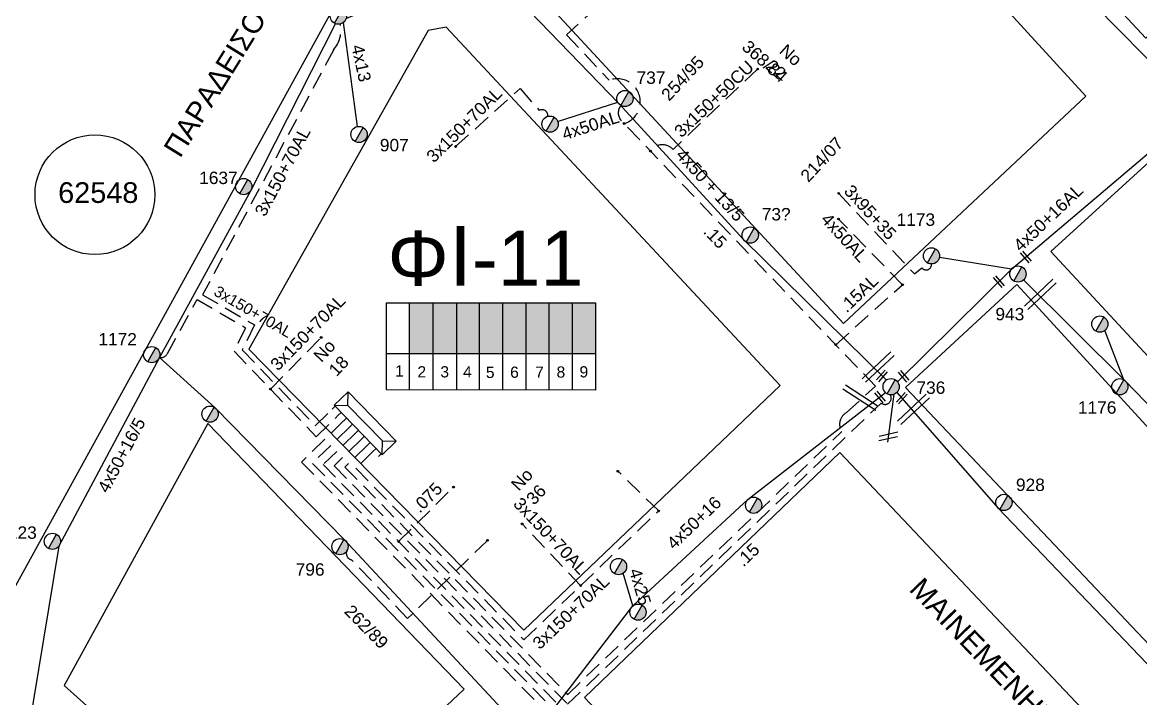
# Model space of a CAD drawing. Header units: millimetres. Extents: x 1421 to 7616, y 908 to 2861.
# Drawn here: x 6541.2 to 6703.5, y 2055.9 to 2154.1 of the extents above; entities that cross this region are included whole.
import ezdxf
from ezdxf.enums import TextEntityAlignment as Align

# ---------------------------------------------------------------- set-up
doc = ezdxf.new("R2010")
doc.units = ezdxf.units.MM
doc.linetypes.add('DASHED', pattern=[19.05, 12.7, -6.35])
for name, color, linetype, lineweight in [('4x13', 7, 'Continuous', 30), ('4x16CU', 7, 'Continuous', 30), ('4x50', 7, 'Continuous', 30), ('4x50 + 13_5', 7, 'SYN_LINE', 30), ('4x50+16_5', 7, 'Continuous', 30), ('Άγνωστα', 7, 'Continuous', 30), ('Γυμνά εναέρια ΧΤ (3Φ) 4x50AL', 7, 'Continuous', 30), ('Γυμνά εναέρια ΧΤ και ΦΟΠ (3Φ)   4x50+16AL', 7, 'Continuous', 30), ('Εναέρια παροχή ΧΤ 4x25', 7, 'SYN_LINE', 30), ('Καλωδια Χ.Τ 3x95+35', 7, 'DASHED', 30), ('Καλώδια ΧΤ   3x150+50CU', 7, 'DASHED', 30), ('Καλώδια ΧΤ   3x150+70AL', 7, 'DASHED', 30), ('Καλώδια ΧΤ   3x150AL+50CU', 7, 'DASHED', 30), ('Υπόγεια Καλώδια Δικτύου ΧΤ   .075', 7, 'DASHED', 30), ('Υπόγεια Καλώδια Δικτύου ΧΤ   .15', 7, 'DASHED', 30), ('Υπόγεια καλώδια Παροχών ΧΤ   4x50AL', 7, 'DASHED', 30)]:
    doc.layers.add(name, color=color, linetype=linetype, lineweight=lineweight)
for name, color, linetype in [('Pillar OTE', 7, 'Continuous'), ('TEXT ΚΑΛΩΔΙΩΝ', 7, 'Continuous'), ('ΑΓΝΩΣΤΟ ΕΝΑΕΡΙΟ ΚΑΛΩΔΙΟ', 7, 'Continuous'), ('ΑΓΝΩΣΤΟ ΥΠΟΓΕΙΟ ΚΑΛΩΔΙΟ', 7, 'DASHED'), ('Μηχανική τομή', 7, 'Continuous'), ('Στύλος ΦΜ', 7, 'Continuous'), ('Στύλος ΦΜ @ 1', 7, 'Continuous'), ('Συνδέσεις', 7, 'Continuous'), ('Τομή', 7, 'Continuous'), ('Υποσταθμός πόλεως', 7, 'Continuous'), ('Υπόβαθρο ΔΕΗ', 7, 'Continuous')]:
    doc.layers.add(name, color=color, linetype=linetype)
doc.styles.add('arial', font='ARIAL.TTF')
doc.styles.get("Standard").update_dxf_attribs({"font": 'ARIAL.TTF', "height": 1.8})
doc.linetypes.add('SYN_LINE', pattern='A,0.5,-0.0001,["/\\/\\/\\/",Standard,S=0.1,R=0,X=0,Y=-0.05],-0.25', length=0.7501)

# ---------------------------------------------------------------- blocks, each defined once
blk = doc.blocks.new('ΥΠΑΡΧΩΝ ΤΣΙΜΕΝΤΕΝΙΟΣ ΣΤΥΛΟΣ')
at = {"layer": 'Στύλος ΦΜ'}
blk.add_hatch(color=7, dxfattribs=at).paths.add_polyline_path([(-1.29, -2.28, 0.574793), (2.62, 0, 0.268822), (1.3, 2.27)])
at = {"layer": 'Στύλος ΦΜ', "color": 7}
blk.add_line((-1.29, -2.28), (1.3, 2.27), dxfattribs=at)
blk.add_circle((0, 0), 2.62, dxfattribs=at)
at = {"layer": 'Στύλος ΦΜ', "flags": 4}
for tag, p in [('ΑΡΙΘΜΟΣ', (-4.68, 8.05)), ('ΤΥΠΟΣ', (-4.91, 3.03))]:
    blk.add_attdef(tag, p, '', height=4, dxfattribs=at)
blk = doc.blocks.new('ΥΠΟΣΤΑΘΜΟΣ ΠΟΛΕΩΣ 9 ΑΝΑΧΩΡΗΣΕΩΝ')
at = {"layer": 'Υποσταθμός πόλεως', "ltscale": 40}
for p, q in [((-9.63, -2.82), (-9.63, -4)), ((-7.12, -2.82), (-7.12, -4)), ((-4.84, -2.82), (-4.84, -4)), ((-2.36, -2.82), (-2.36, -4)), ((0.09, -2.82), (0.09, -4)), ((2.55, -2.82), (2.55, -4)), ((5.02, -2.82), (5.02, -4)), ((7.48, -2.82), (7.48, -4)), ((9.61, -2.82), (9.61, -4))]:
    blk.add_line(p, q, dxfattribs=at)
blk.add_lwpolyline([(-10.02, 2.82), (10.02, 2.82), (10.02, -2.82), (-10.02, -2.82)], close=True, dxfattribs=at)
for points in [[(-7.21, 0), (-10.02, 2.82)], [(-10.02, -2.82), (-7.21, 0)], [(-7.21, 0), (7.21, 0)], [(7.21, 0), (10.02, 2.82)], [(10.02, -2.82), (7.21, 0)]]:
    blk.add_lwpolyline(points, dxfattribs=at)
at = {"layer": 'Υποσταθμός πόλεως', "linetype": 'SYN_LINE', "ltscale": 40, "flags": 1}
for tag, p in [('ΜΕΤΑΣΧΗΜΑΤΙΣΜΟΣ', (10.79, 1.71)), ('ΙΣΧΥΣ', (10.77, -1.08)), ('ΑΡΙΘΜΟΣ', (10.89, -3.8))]:
    blk.add_attdef(tag, p, '', height=1.8, dxfattribs=at)
blk = doc.blocks.new('_ΣΥΝΔΕΣΗ')
at = {"layer": 'Συνδέσεις', "linetype": 'SYN_LINE', "ltscale": 40}
blk.add_hatch(color=256, dxfattribs=at).paths.add_polyline_path([(0.5, -0.01, 1), (-0.5, -0.01, 1)])
at = {"layer": 'Συνδέσεις'}
blk.add_circle((0, -0.01), 0.5, dxfattribs=at)
blk = doc.blocks.new('ΜΗΧΑΝΙΚΗ ΤΟΜΗ')
at = {"layer": 'Μηχανική τομή', "ltscale": 40}
for p, q in [((-3.79, 1.21), (3.79, 1.21)), ((3.79, -0.34), (-3.79, -0.34))]:
    blk.add_line(p, q, dxfattribs=at)
blk = doc.blocks.new('ΤΟΜΗ')
at = {"layer": 'Τομή', "ltscale": 40}
for p, q in [((11.33, -0.65), (-11.4, -0.65)), ((11.33, -3.42), (-11.4, -3.42))]:
    blk.add_line(p, q, dxfattribs=at)

msp = doc.modelspace()

# ---------------------------------------------------------------- hatches: boundary and pattern name
at = {"layer": 'Καλώδια ΧΤ   3x150AL+50CU', "linetype": 'DASHED', "lineweight": -3, "ltscale": 0.2}
h = msp.add_hatch(color=27, dxfattribs=at)
h.dxf.hatch_style = 1
h.paths.add_polyline_path([(6600.8, 2113.4), (6597.36, 2113.4), (6597.36, 2106.04), (6600.8, 2106.03)])
h = msp.add_hatch(color=5, dxfattribs=at)
h.dxf.hatch_style = 1
h.paths.add_polyline_path([(6600.8, 2106.03), (6604.24, 2106.03), (6604.24, 2113.4), (6600.8, 2113.4)])
h = msp.add_hatch(color=1, dxfattribs=at)
h.dxf.hatch_style = 1
h.paths.add_polyline_path([(6607.54, 2113.4), (6604.24, 2113.4), (6604.24, 2106.03), (6607.54, 2106.03)])
h = msp.add_hatch(color=2, dxfattribs=at)
h.dxf.hatch_style = 1
h.paths.add_polyline_path([(6607.54, 2106.03), (6610.93, 2106.02), (6610.93, 2113.4), (6607.54, 2113.4)])
h = msp.add_hatch(color=6, dxfattribs=at)
h.dxf.hatch_style = 1
h.paths.add_polyline_path([(6610.93, 2106.02), (6614.32, 2106.02), (6614.32, 2113.4), (6610.93, 2113.4)])
h = msp.add_hatch(color=30, dxfattribs=at)
h.dxf.hatch_style = 1
h.paths.add_polyline_path([(6617.66, 2106.02), (6617.66, 2113.4), (6614.32, 2113.4), (6614.32, 2106.02)])
h = msp.add_hatch(color=133, dxfattribs=at)
h.dxf.hatch_style = 1
h.paths.add_polyline_path([(6621.05, 2113.4), (6617.66, 2113.4), (6617.66, 2106.02), (6621.05, 2106.01)])
h = msp.add_hatch(color=206, dxfattribs=at)
h.dxf.hatch_style = 1
h.paths.add_polyline_path([(6624.37, 2113.4), (6620.98, 2113.4), (6620.98, 2106.02), (6624.37, 2106.01)])

# ---------------------------------------------------------------- linework, layer by layer
at = {"layer": '4x13', "color": 133, "lineweight": -3, "ltscale": 0.1}
msp.add_lwpolyline([(6587.76, 2154.08), (6589.8, 2138.99)], dxfattribs=at)
at = {"layer": '4x16CU', "color": 133, "linetype": 'DASHED', "lineweight": -3, "ltscale": 0.2}
msp.add_lwpolyline([(6627.53, 2158.96), (6620.16, 2152.31), (6626.35, 2145.71, -1.031523), (6628.54, 2139.42, 5.291931)], format="xyb", dxfattribs=at)
at = {"layer": '4x50', "color": 62, "lineweight": -3, "ltscale": 0.1}
msp.add_lwpolyline([(6686.5, 2116.72), (6701.27, 2102.08), (6714.32, 2088.54), (6728.11, 2073.51), (6741.53, 2058.71), (6755.89, 2043.4), (6771.59, 2024.66)], dxfattribs=at)
at = {"layer": '4x50 + 13_5', "color": 133, "lineweight": -3, "ltscale": 0.1}
msp.add_lwpolyline([(6588.18, 2154.68), (6607.68, 2163.17), (6627.74, 2142.33), (6645.82, 2122.64), (6666.61, 2102.17)], dxfattribs=at)
at = {"layer": '4x50 + 13_5', "color": 2, "lineweight": -3, "ltscale": 0.1}
msp.add_lwpolyline([(6561.06, 2105.44), (6569.18, 2098.13), (6587.87, 2079.01), (6614.09, 2050.92)], dxfattribs=at)
at = {"layer": '4x50+16_5', "color": 27, "lineweight": -3, "ltscale": 0.1}
msp.add_lwpolyline([(6661.51, 2195.48), (6682.21, 2172.01), (6696.75, 2156.68), (6711.27, 2141.97)], dxfattribs=at)
at = {"layer": '4x50+16_5', "color": 30, "lineweight": -3, "ltscale": 0.1}
msp.add_lwpolyline([(6586.62, 2153.93), (6574.35, 2129.71), (6561.06, 2105.44), (6546.48, 2078.04), (6542.04, 2051.03)], dxfattribs=at)
at = {"layer": 'Pillar OTE', "lineweight": -3, "ltscale": 40}
for points in [[(6594.04, 2100.76), (6594.04, 2113.4), (6624.37, 2113.4), (6624.37, 2100.73), (6594.04, 2100.76)], [(6597.36, 2100.76), (6597.36, 2113.4)], [(6600.8, 2100.75), (6600.8, 2113.4)], [(6604.24, 2100.75), (6604.24, 2113.4)], [(6607.54, 2100.75), (6607.54, 2113.4)], [(6610.93, 2100.74), (6610.93, 2113.4)], [(6614.32, 2100.74), (6614.32, 2113.4)], [(6617.66, 2100.74), (6617.66, 2113.4)], [(6621.05, 2100.73), (6621.05, 2113.4)], [(6594.04, 2106.04), (6624.37, 2106.01)]]:
    msp.add_lwpolyline(points, dxfattribs=at)
at = {"layer": 'ΑΓΝΩΣΤΟ ΕΝΑΕΡΙΟ ΚΑΛΩΔΙΟ', "color": 5, "lineweight": -3, "ltscale": 0.1}
msp.add_lwpolyline([(6684.75, 2118.29), (6674.31, 2119.99)], dxfattribs=at)
at = {"layer": 'ΑΓΝΩΣΤΟ ΕΝΑΕΡΙΟ ΚΑΛΩΔΙΟ', "color": 62, "lineweight": -3, "ltscale": 0.1}
msp.add_lwpolyline([(6701.07, 2102.22), (6698.33, 2109.39)], dxfattribs=at)
at = {"layer": 'ΑΓΝΩΣΤΟ ΥΠΟΓΕΙΟ ΚΑΛΩΔΙΟ', "color": 27, "lineweight": -3, "ltscale": 0.2}
msp.add_lwpolyline([(6588.68, 2095.35), (6583.29, 2090.08), (6619.03, 2053.63), (6616.92, 2051.44, -0.957639), (6615.94, 2050.47, 2.621032)], format="xyb", dxfattribs=at)
at = {"layer": 'ΑΓΝΩΣΤΟ ΥΠΟΓΕΙΟ ΚΑΛΩΔΙΟ', "color": 206, "lineweight": -3, "ltscale": 0.2}
msp.add_lwpolyline([(6589.54, 2094.48), (6584.86, 2089.9), (6620.61, 2053.38), (6617.09, 2049.72), (6638.49, 2028.11), (6629.51, 2019.33)], dxfattribs=at)
at = {"layer": 'Γυμνά εναέρια ΧΤ (3Φ) 4x50AL', "color": 133, "lineweight": -3, "ltscale": 0.1}
msp.add_lwpolyline([(6618.88, 2139.74), (6627.61, 2142.51)], dxfattribs=at)
at = {"layer": 'Γυμνά εναέρια ΧΤ και ΦΟΠ (3Φ)   4x50+16AL', "color": 5, "lineweight": -3, "ltscale": 0.1}
msp.add_lwpolyline([(6668.24, 2101.9), (6684.75, 2118.29), (6711.11, 2140.6)], dxfattribs=at)
at = {"layer": 'Γυμνά εναέρια ΧΤ και ΦΟΠ (3Φ)   4x50+16AL', "color": 27, "lineweight": -3, "ltscale": 0.1}
msp.add_lwpolyline([(6615.62, 2050.91), (6629.81, 2069.39), (6646.55, 2084.89), (6666.47, 2100.36)], dxfattribs=at)
at = {"layer": 'Γυμνά εναέρια ΧΤ και ΦΟΠ (3Φ)   4x50+16AL', "color": 30, "lineweight": -3, "ltscale": 0.1}
msp.add_lwpolyline([(6668.12, 2100.37), (6682.83, 2083.57), (6705.48, 2059.91), (6724.48, 2039.05), (6736.26, 2026.52), (6749.35, 2013.89)], dxfattribs=at)
at = {"layer": 'Εναέρια παροχή ΧΤ 4x25', "color": 27, "lineweight": -3, "ltscale": 0.1}
msp.add_lwpolyline([(6629.81, 2069.39), (6628.4, 2074.13)], dxfattribs=at)
at = {"layer": 'Καλωδια Χ.Τ 3x95+35', "color": 5, "lineweight": -3, "ltscale": 0.2}
msp.add_lwpolyline([(6659.67, 2129.3), (6670.68, 2117.6), (6671.77, 2118.47, 0.768623), (6673.14, 2119.03, -1.842486)], format="xyb", dxfattribs=at)
at = {"layer": 'Καλώδια ΧΤ   3x150+50CU', "color": 133, "lineweight": -3, "ltscale": 0.2}
msp.add_lwpolyline([(6647.91, 2147.33), (6635.63, 2135.66, 0.491237), (6632.36, 2135.42, -2.561874)], format="xyb", dxfattribs=at)
at = {"layer": 'Καλώδια ΧΤ   3x150+70AL', "color": 30, "lineweight": -3, "ltscale": 0.2}
msp.add_lwpolyline([(6587.32, 2153.88, -0.237915), (6586.34, 2150.1), (6567.34, 2114.56), (6574.86, 2110.18), (6573.1, 2106.55), (6583.69, 2095.55), (6586.15, 2097.96)], format="xyb", dxfattribs=at)
at = {"layer": 'Καλώδια ΧΤ   3x150+70AL', "color": 133, "lineweight": -3, "ltscale": 0.2}
msp.add_lwpolyline([(6604.07, 2136.08), (6613.44, 2144.51), (6616.21, 2141.33, -0.630288), (6617.44, 2140.47, 2.938086)], format="xyb", dxfattribs=at)
at = {"layer": 'Καλώδια ΧΤ   3x150+70AL', "color": 2, "lineweight": -3, "ltscale": 0.2}
for points in [[(6561.06, 2105.44, 0.308466), (6562.26, 2106.05), (6566.53, 2113.87), (6573.56, 2109.78), (6571.9, 2106.36), (6583.84, 2093.95), (6587.02, 2097.06)], [(6608.68, 2078.9), (6597.08, 2067.53), (6588.97, 2076.08, -0.560508), (6588.4, 2077.62, -1.636313)]]:
    msp.add_lwpolyline(points, format="xyb", dxfattribs=at)
msp.add_lwpolyline([(6577.19, 2100.86), (6584.55, 2108.36)], dxfattribs=at)
at = {"layer": 'Καλώδια ΧΤ   3x150+70AL', "color": 1, "lineweight": -3, "ltscale": 0.2}
msp.add_lwpolyline([(6587.81, 2096.24), (6581.7, 2090.27), (6616.62, 2054.6), (6595.48, 2034.56)], dxfattribs=at)
at = {"layer": 'Καλώδια ΧΤ   3x150+70AL', "color": 6, "lineweight": -3, "ltscale": 0.2}
for points in [[(6592.12, 2091.83), (6589.59, 2089.36), (6613.96, 2064.46), (6633.55, 2083.17)], [(6633.55, 2083.17), (6627.63, 2088.94)], [(6622.21, 2072.34), (6613.73, 2081.29)]]:
    msp.add_lwpolyline(points, dxfattribs=at)
at = {"layer": 'Τομή', "lineweight": -3}
for points in [[(6667.69, 2100.12), (6666.76, 2093.17)], [(6665.54, 2094.04), (6668.25, 2094.65)], [(6665.5, 2093.39), (6668.2, 2094)]]:
    msp.add_lwpolyline(points, dxfattribs=at)
at = {"layer": 'Υπόβαθρο ΔΕΗ', "lineweight": -3, "ltscale": 0.1}
for points in [[(6734.88, 2181.63), (6704.27, 2151.83), (6662.57, 2196.71), (6693.41, 2226.43)], [(6613.99, 2065.86), (6651.17, 2101.37), (6602.72, 2153.4), (6600.08, 2152.93), (6574.07, 2106.67)], [(6739.02, 2068.49), (6752.75, 2082.07), (6704.65, 2133.75), (6690.49, 2120.86)]]:
    msp.add_lwpolyline(points, close=True, dxfattribs=at)
for points in [[(6534.59, 2062.24), (6618.66, 2215)], [(6660.37, 2110.41), (6695.55, 2143.38), (6635.55, 2208.97), (6631.16, 2209.45), (6608.33, 2166.69), (6660.37, 2110.41)], [(6718.67, 2049.02), (6733.78, 2063.45), (6685.56, 2116.05), (6669.37, 2101.12), (6718.67, 2049.02)], [(6577.27, 2030.87), (6605.3, 2057.29), (6568.08, 2095.86), (6547.24, 2057.81), (6577.27, 2030.87)], [(6733.53, 2006.4), (6688.7, 1985.8), (6622.8, 2056.1), (6659.83, 2091.64), (6725.09, 2022.62), (6711.59, 2016.2), (6701.73, 2026.68)]]:
    msp.add_lwpolyline(points, dxfattribs=at)
msp.add_circle((6551.7, 2129.09), 8.69, dxfattribs=at)
at = {"layer": 'Υπόγεια Καλώδια Δικτύου ΧΤ   .075', "color": 206, "lineweight": -3, "ltscale": 0.2}
msp.add_lwpolyline([(6595.8, 2078.73), (6603.76, 2086.63)], dxfattribs=at)
at = {"layer": 'Υπόγεια Καλώδια Δικτύου ΧΤ   .15', "color": 133, "lineweight": -3, "ltscale": 0.2}
msp.add_lwpolyline([(6591.26, 2092.71), (6588.01, 2089.54), (6620.34, 2056.52), (6660.12, 2094.69, -0.425129), (6660.75, 2097.41), (6665.02, 2101.27), (6628.12, 2139.86, -0.38894), (6628.07, 2142.04)], format="xyb", dxfattribs=at)
msp.add_lwpolyline([(6659.25, 2107.31), (6668.94, 2116.02)], dxfattribs=at)
at = {"layer": 'Υπόγεια Καλώδια Δικτύου ΧΤ   .15', "color": 5, "lineweight": -3, "ltscale": 0.2}
msp.add_lwpolyline([(6590.39, 2093.6), (6586.43, 2089.72), (6620.32, 2055.11), (6665.83, 2098.84, 0.849421), (6667.15, 2100.04)], format="xyb", dxfattribs=at)
at = {"layer": 'Υπόγεια καλώδια Παροχών ΧΤ   4x50AL', "color": 133, "lineweight": -3, "ltscale": 0.2}
msp.add_lwpolyline([(6668.94, 2116.02), (6659.65, 2125.56)], dxfattribs=at)

# ---------------------------------------------------------------- block references
at = {"layer": 'Μηχανική τομή', "lineweight": -3, "xscale": 0.2499999999999679, "yscale": 0.2499999999999679, "zscale": 0.2499999999999679}
for p, rotation in [((6686.77, 2119.97), 310.4201465895147), ((6682.85, 2116.4), 310.4201465895147), ((6665.86, 2102.85), 228.8704104290199), ((6669.02, 2102.67), 310.4201465895147), ((6665.6, 2099.66), 310.4201465895147), ((6668.77, 2099.62), 228.8704104290199)]:
    msp.add_blockref('ΜΗΧΑΝΙΚΗ ΤΟΜΗ', p, dxfattribs=dict(at, rotation=rotation))
at = {"layer": 'Στύλος ΦΜ @ 1', "lineweight": -3, "ltscale": 40}
ref = msp.add_blockref('ΥΠΑΡΧΩΝ ΤΣΙΜΕΝΤΕΝΙΟΣ ΣΤΥΛΟΣ', (6587.05, 2155.03), dxfattribs=dict(at, xscale=0.4499999999998181, yscale=0.4499999999998181, zscale=0.4499999999998181))
ref.add_attrib('ΤΥΠΟΣ', '14', (6581.28, 2156.23), dxfattribs={"layer": 'Στύλος ΦΜ', "height": 1.8, "flags": 4})
ref = msp.add_blockref('ΥΠΑΡΧΩΝ ΤΣΙΜΕΝΤΕΝΙΟΣ ΣΤΥΛΟΣ', (6628.65, 2143.06), dxfattribs=dict(at, xscale=0.4499999999998181, yscale=0.4499999999998181, zscale=0.4499999999998181))
ref.add_attrib('ΑΡΙΘΜΟΣ', '737', (6630.33, 2145.19), dxfattribs={"layer": 'Στύλος ΦΜ', "height": 1.8, "flags": 4})
at = {"layer": 'Στύλος ΦΜ @ 1', "lineweight": -3, "ltscale": 40, "xscale": 0.4499999999998181, "yscale": 0.4499999999998181, "zscale": 0.4499999999998181}
for p in [(6617.78, 2139.34), (6697.59, 2110.3), (6568.42, 2097.23), (6647.33, 2084), (6627.72, 2075.09), (6630.55, 2068.47)]:
    msp.add_blockref('ΥΠΑΡΧΩΝ ΤΣΙΜΕΝΤΕΝΙΟΣ ΣΤΥΛΟΣ', p, dxfattribs=at)
at = {"layer": 'Στύλος ΦΜ @ 1', "lineweight": -3, "ltscale": 40}
ref = msp.add_blockref('ΥΠΑΡΧΩΝ ΤΣΙΜΕΝΤΕΝΙΟΣ ΣΤΥΛΟΣ', (6590.05, 2137.84), dxfattribs=dict(at, xscale=0.4499999999998181, yscale=0.4499999999998181, zscale=0.4499999999998181))
ref.add_attrib('ΑΡΙΘΜΟΣ', '907', (6593.07, 2135.39), dxfattribs={"layer": 'Στύλος ΦΜ', "height": 1.8, "flags": 4})
ref = msp.add_blockref('ΥΠΑΡΧΩΝ ΤΣΙΜΕΝΤΕΝΙΟΣ ΣΤΥΛΟΣ', (6573.31, 2130.27), dxfattribs=dict(at, xscale=0.4499999999998181, yscale=0.4499999999998181, zscale=0.4499999999998181))
ref.add_attrib('ΑΡΙΘΜΟΣ', '1637', (6566.84, 2130.64), dxfattribs={"layer": 'Στύλος ΦΜ', "height": 1.8, "flags": 4})
ref = msp.add_blockref('ΥΠΑΡΧΩΝ ΤΣΙΜΕΝΤΕΝΙΟΣ ΣΤΥΛΟΣ', (6646.84, 2123.23), dxfattribs=dict(at, xscale=0.4499999999998181, yscale=0.4499999999998181, zscale=0.4499999999998181))
ref.add_attrib('ΑΡΙΘΜΟΣ', '73?', (6648.51, 2125.36), dxfattribs={"layer": 'Στύλος ΦΜ', "height": 1.8, "flags": 4})
ref = msp.add_blockref('ΥΠΑΡΧΩΝ ΤΣΙΜΕΝΤΕΝΙΟΣ ΣΤΥΛΟΣ', (6673.15, 2120.21), dxfattribs=dict(at, xscale=0.4499999999998181, yscale=0.4499999999998181, zscale=0.4499999999998181))
ref.add_attrib('ΑΡΙΘΜΟΣ', '1173', (6668.08, 2124.57), dxfattribs={"layer": 'Στύλος ΦΜ', "height": 1.8, "flags": 4})
ref = msp.add_blockref('ΥΠΑΡΧΩΝ ΤΣΙΜΕΝΤΕΝΙΟΣ ΣΤΥΛΟΣ', (6685.7, 2117.58), dxfattribs=dict(at, xscale=0.4499999999998181, yscale=0.4499999999998181, zscale=0.4499999999998181))
ref.add_attrib('ΑΡΙΘΜΟΣ', '943', (6682.43, 2110.85), dxfattribs={"layer": 'Στύλος ΦΜ', "height": 1.8, "flags": 4})
ref = msp.add_blockref('ΥΠΑΡΧΩΝ ΤΣΙΜΕΝΤΕΝΙΟΣ ΣΤΥΛΟΣ', (6559.96, 2105.86), dxfattribs=dict(at, xscale=0.4499999999998181, yscale=0.4499999999998181, zscale=0.4499999999998181))
ref.add_attrib('ΑΡΙΘΜΟΣ', '1172', (6552.21, 2107.2), dxfattribs={"layer": 'Στύλος ΦΜ', "height": 1.8, "flags": 4})
ref = msp.add_blockref('ΥΠΑΡΧΩΝ ΤΣΙΜΕΝΤΕΝΙΟΣ ΣΤΥΛΟΣ', (6667.29, 2101.21), dxfattribs=dict(at, xscale=0.4499999999998181, yscale=0.4499999999998181, zscale=0.4499999999998181))
ref.add_attrib('ΑΡΙΘΜΟΣ', '736', (6670.96, 2100.17), dxfattribs={"layer": 'Στύλος ΦΜ', "height": 1.8, "flags": 4})
ref = msp.add_blockref('ΥΠΑΡΧΩΝ ΤΣΙΜΕΝΤΕΝΙΟΣ ΣΤΥΛΟΣ', (6700.49, 2101.2), dxfattribs=dict(at, xscale=0.4499999999998181, yscale=0.4499999999998181, zscale=0.4499999999998181))
ref.add_attrib('ΑΡΙΘΜΟΣ', '1176', (6694.4, 2097.29), dxfattribs={"layer": 'Στύλος ΦΜ', "height": 1.8, "flags": 4})
ref = msp.add_blockref('ΥΠΑΡΧΩΝ ΤΣΙΜΕΝΤΕΝΙΟΣ ΣΤΥΛΟΣ', (6683.66, 2084.41), dxfattribs=dict(at, xscale=0.4499999999998181, yscale=0.4499999999998181, zscale=0.4499999999998181))
ref.add_attrib('ΑΡΙΘΜΟΣ', '928', (6685.41, 2086.07), dxfattribs={"layer": 'Στύλος ΦΜ', "height": 1.8, "flags": 4})
ref = msp.add_blockref('ΥΠΑΡΧΩΝ ΤΣΙΜΕΝΤΕΝΙΟΣ ΣΤΥΛΟΣ', (6545.54, 2078.76), dxfattribs=dict(at, xscale=0.4499999999998181, yscale=0.4499999999998181, zscale=0.4499999999998181))
ref.add_attrib('ΑΡΙΘΜΟΣ', '123', (6539.07, 2079.13), dxfattribs={"layer": 'Στύλος ΦΜ', "height": 1.8, "flags": 4})
ref = msp.add_blockref('ΥΠΑΡΧΩΝ ΤΣΙΜΕΝΤΕΝΙΟΣ ΣΤΥΛΟΣ', (6587.28, 2077.99), dxfattribs=dict(at, xscale=0.4499999999998181, yscale=0.4499999999998181, zscale=0.4499999999998181))
ref.add_attrib('ΑΡΙΘΜΟΣ', '796', (6580.85, 2073.77), dxfattribs={"layer": 'Στύλος ΦΜ', "height": 1.8, "flags": 4})
at = {"layer": 'Συνδέσεις', "lineweight": -3, "xscale": 0.25, "yscale": 0.25, "zscale": 0.25}
for p in [(6647.91, 2147.33), (6628.54, 2139.43), (6604.07, 2136.09), (6632.36, 2135.43), (6659.67, 2129.3), (6659.65, 2125.56), (6668.94, 2116.02), (6584.55, 2108.36), (6659.25, 2107.31), (6577.19, 2100.87), (6627.63, 2088.94), (6603.76, 2086.63), (6633.55, 2083.17), (6613.73, 2081.29), (6595.8, 2078.73), (6608.69, 2078.91), (6622.22, 2072.34)]:
    msp.add_blockref('_ΣΥΝΔΕΣΗ', p, dxfattribs=at)
at = {"layer": 'Τομή', "lineweight": -3, "xscale": 0.25, "yscale": 0.25, "zscale": 0.25}
for p, rotation in [((6688.61, 2114.98), 43.29656259847264), ((6665.07, 2104.44), 43.29656259847264), ((6662.57, 2099.22), 146.9350490414614), ((6670.19, 2098.29), 43.29656259847264)]:
    msp.add_blockref('ΤΟΜΗ', p, dxfattribs=dict(at, rotation=rotation))
at = {"layer": 'Υποσταθμός πόλεως', "lineweight": -3, "xscale": 0.5, "yscale": 0.5, "zscale": 0.5, "rotation": 314.271449411852}
msp.add_blockref('ΥΠΟΣΤΑΘΜΟΣ ΠΟΛΕΩΣ 9 ΑΝΑΧΩΡΗΣΕΩΝ', (6590.94, 2095.91), dxfattribs=at)

# ---------------------------------------------------------------- texts
at = {"lineweight": -3, "ltscale": 40, "char_height": 3, "width": 64.8866, "attachment_point": 1, "style": 'arial'}
for s, insert, rotation in [('ΠΑΡΑΔΕΙΣΟΥ', (6561.52, 2135.86), 58.1622), ('ΜΑΙΝΕΜΕΝΗΣ', (6671.92, 2073.75), 313.8376)]:
    msp.add_mtext(s, dxfattribs=dict(at, insert=insert, rotation=rotation))
at = {"lineweight": -3, "ltscale": 30, "char_height": 1.63, "width": 11.2573, "attachment_point": 1}
for s, insert in [('1', (6595.28, 2104.32)), ('2', (6598.52, 2104.19)), ('3', (6601.85, 2104.19)), ('4', (6605.15, 2104.19)), ('5', (6608.46, 2104.11)), ('6', (6611.98, 2104.13)), ('7', (6615.61, 2104.13)), ('8', (6618.72, 2104.16)), ('9', (6622.05, 2104.19))]:
    msp.add_mtext(s, dxfattribs=dict(at, insert=insert))
at = {"layer": 'TEXT ΚΑΛΩΔΙΩΝ', "lineweight": -3, "ltscale": 0.1, "style": 'arial'}
for s, height, rotation, p in [('4x13', 1.8, 282.147, (6590.38, 2148.19)), (' 3x150+50CU', 1.8, 43.5468, (6641.32, 2142.76)), ('3x150+70AL', 1.8, 44.831, (6605.31, 2139.26)), ('4x50AL', 1.8, 18.0603, (6623.64, 2139.16)), ('3x150+70AL', 1.8, 61.8779, (6578.95, 2132.47)), ('4x50 + 13/5', 1.8, 312.5691, (6641.04, 2130.5)), ('3x95+35', 1.8, 312.5691, (6664.27, 2126.55)), ('4x50+16AL', 1.8, 43.6795, (6690.1, 2125.77)), ('4x50AL', 1.8, 312.5691, (6660.52, 2122.87)), ('  .15', 1.8, 313.7171, (6641.28, 2123.49)), ('.15AL', 1.8, 43.5468, (6662.6, 2114.78)), ('3x150+70AL', 1.6, 329.7988, (6574.67, 2112.11)), ('3x150+70AL', 1.8, 45.5061, (6582.61, 2109.1)), ('4x50+16/5', 1.8, 61.9815, (6555.56, 2091.28)), ('.075', 1.8, 45.5061, (6599.95, 2085.13)), ('3x150+70AL', 1.8, 313.4678, (6617.85, 2079.56)), ('4x50+16', 1.8, 43.6795, (6638.67, 2081.46)), ('  .15', 1.8, 43.8237, (6645.97, 2076.32)), ('3x150+70AL', 1.8, 43.6795, (6620.8, 2068.5)), (' 4x25', 1.8, 286.6135, (6630.76, 2072.5))]:
    msp.add_text(s, height=height, rotation=rotation, dxfattribs=at).set_placement(p, align=Align.MIDDLE_CENTER)
at = {"layer": 'Άγνωστα', "color": 7, "lineweight": -3, "char_height": 1.8, "attachment_point": 1}
for s, insert, rotation in [('368/84', (6646.68, 2151.68), 318.3925), ('254/95', (6633.74, 2143.79), 47.1323), ('214/07', (6653.96, 2132.01), 47.1323)]:
    msp.add_mtext_dynamic_manual_height_columns(s, width=1.8, gutter_width=2.31, heights=[0.73], dxfattribs=dict(at, insert=insert, rotation=rotation))
at = {"layer": 'Άγνωστα', "color": 7, "lineweight": -3}
note = msp.add_mtext_dynamic_manual_height_columns('No ', width=1.8, gutter_width=2.31, heights=[0.73, 0], dxfattribs=dict(at, insert=(6649.05, 2153.85), char_height=1.8, attachment_point=1, rotation=318.3925))
for column, words in zip(note.columns.linked_columns, ['22']):
    column.text = words
note = msp.add_mtext_dynamic_manual_height_columns('No ', width=1.8, gutter_width=2.31, heights=[0.73, 0], dxfattribs=dict(at, insert=(6580.48, 2102.85), char_height=1.8, attachment_point=1, rotation=47.1323))
for column, words in zip(note.columns.linked_columns, ['18']):
    column.text = words
note = msp.add_mtext_dynamic_manual_height_columns('No ', width=1.8, gutter_width=2.31, heights=[0.73, 0], dxfattribs=dict(at, insert=(6609.14, 2084.16), char_height=1.8, attachment_point=1, rotation=47.1323))
for column, words in zip(note.columns.linked_columns, ['36\\P']):
    column.text = words
note = msp.add_mtext_dynamic_manual_height_columns('262/89\\P', width=1.8, gutter_width=2.31, heights=[0.73, 0], dxfattribs=dict(at, insert=(6586.19, 2072.66), char_height=1.8, attachment_point=1, rotation=314.5143))
at = {"layer": 'Υπόβαθρο ΔΕΗ', "lineweight": -3, "width": 84.6573, "attachment_point": 1}
for s, insert, char_height in [('62548', (6546.37, 2130.9), 3), ('Φ{\\H1.0833x;Ι}-11', (6594.17, 2124.55), 8)]:
    msp.add_mtext(s, dxfattribs=dict(at, insert=insert, char_height=char_height))

doc.saveas('drawing.dxf')
